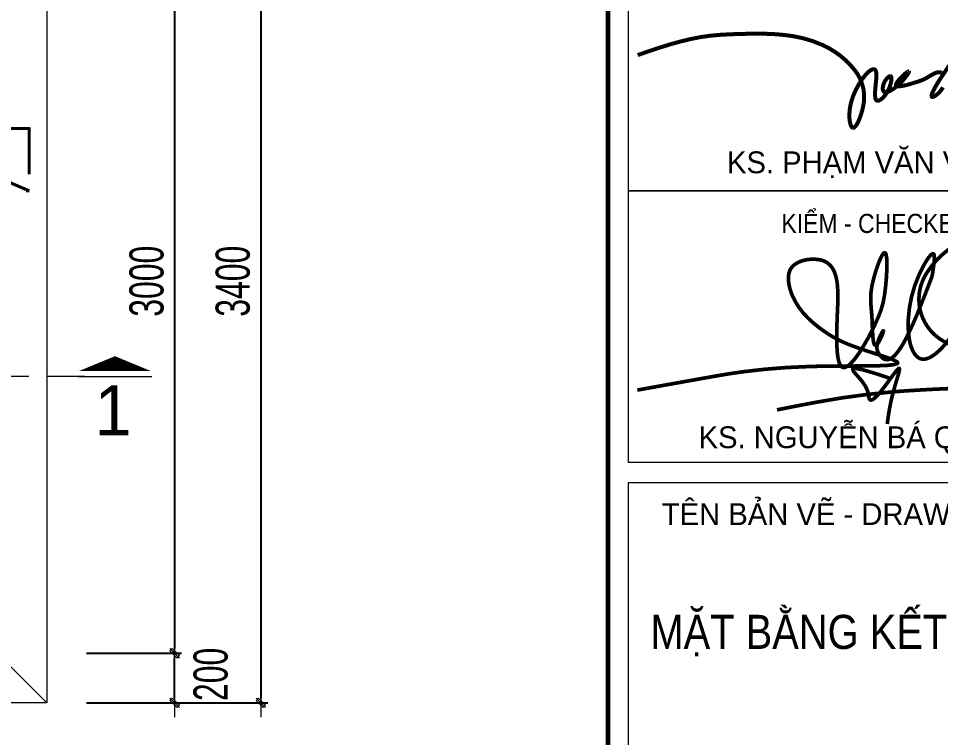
# Model space of a CAD drawing. Header units: millimetres. Extents: x 142758 to 365363, y -504867 to -415100.
# Drawn here: x 262656 to 266373, y -475894 to -472994 of the extents above; entities that cross this region are included whole.
import ezdxf
from ezdxf.enums import TextEntityAlignment as Align

# ---------------------------------------------------------------- set-up
doc = ezdxf.new("R2010")
doc.units = ezdxf.units.MM
doc.header["$LTSCALE"] = 20
doc.header["$MEASUREMENT"] = 0
doc.header["$PDMODE"] = 32
doc.linetypes.add('HIDDEN', pattern=[0.375, 0.25, -0.125])
doc.layers.get('Defpoints').update_dxf_attribs({"color": 1})
doc.layers.add('Khungten_LCDI', color=7, linetype='Continuous')
for name, color, linetype, lineweight in [('LC Dim', 8, 'Continuous', 18), ('LC ISO', 153, 'Continuous', 13), ('LC Khac', 4, 'Continuous', 9), ('LC MANH DUT', 35, 'HIDDEN', 5), ('LC Net dam 1', 30, 'Continuous', 30), ('LC Net dam2', 6, 'Continuous', 40), ('LC Net manh', 16, 'Continuous', 5), ('LC Net thay', 7, 'Continuous', 25), ('LC Text1', 3, 'Continuous', 20)]:
    doc.layers.add(name, color=color, linetype=linetype, lineweight=lineweight)
doc.styles.add('HOATBIF', font='hoatbif.shx', dxfattribs={"width": 0.7})
doc.styles.add('Khungten', font='VHAVAN.TTF', dxfattribs={"width": 0.9, "height": 5000})
doc.styles.add('LC 1', font='VHAVANB.TTF')
doc.styles.add('Title', font='VHBLACK.TTF', dxfattribs={"width": 0.8})
doc.styles.add('VNAVANTH', font='VHAVANB.TTF', dxfattribs={"width": 0.6})
doc.dimstyles.new('MONG', dxfattribs={"dimscale": 50, "dimtxt": 2.5, "dimasz": 0.35, "dimexe": 0.5, "dimexo": 0, "dimgap": 0.8, "dimtad": 1, "dimdec": 0, "dimzin": 0, "dimdsep": 46, "dimtxsty": 'HOATBIF', "dimblk1": 'DOT', "dimblk2": 'DOT', "dimsah": 1, "dimcen": -1, "dimdle": 1, "dimclrd": 256, "dimclre": 256, "dimclrt": 4, "dimadec": 3, "dimazin": 2, "dimtfac": 0.333333, "dimtdec": 0, "dimtix": 1, "dimtmove": 2, "dimatfit": 3, "dimldrblk": 'DOT', "dimfxl": 1, "dimtvp": 0.833333, "dimtolj": 1, "dimtzin": 0, "dimarcsym": 0})

# ---------------------------------------------------------------- blocks, each defined once
blk = doc.blocks.new('NGUYEN BA QUANG')
at = {"layer": 'LC ISO', "const_width": 54}
for points in [[(906, 1114, 0.006821), (929, 1272, 0.011774), (937, 1340, 0.026266), (938, 1394, 0.052103), (935, 1423, 0.076783), (930, 1436, 0.163971), (923, 1442, 0.170042), (914, 1442, 0.080479), (902, 1436, 0.05585), (881, 1417, 0.031056), (847, 1375, 0.025203), (791, 1286, 0.116129), (556, 476, 0.061974), (575, 166, 0.045365), (610, 47, 0.070676), (660, -41, 0.091415), (710, -86, 0.146905), (783, -104, 0.068448), (833, -95, 0.049636), (885, -72, 0.053986), (978, -6, 0.029209), (1056, 69, 0.021304), (1134, 162, 0.025491), (1250, 329, 0.068873), (1561, 1027, 0.01773), (1596, 1171, 0.037697), (1624, 1368, 0.029037), (1623, 1453, 0.04288), (1613, 1525, 0.066726), (1590, 1583, 0.100495), (1556, 1623, 0.111871), (1508, 1644, 0.054631), (1469, 1647, 0.041179), (1426, 1643, 0.04561), (1355, 1623, 0.04967), (1225, 1558, 0.109429), (829, 1164, 0.05047), (753, 1012, 0.368126), (1079, 156, 0.040655), (1223, 90, 0.031441), (1383, 42, 0.023503), (1557, 9, 0.017084), (1742, -10, 0.011936), (1936, -19, 0.009133), (2206, -21, 0.002915), (2480, -16)], [(-3416, -557, -0.001023), (-2231, -345, -0.008385), (-1869, -289, -0.026114), (-905, -212, -0.007166), (-491, -205, 0.001773), (-49, -203, 0.009736), (200, -197, 0.025773), (331, -186, 0.054465), (383, -173, 0.09183), (397, -166, 0.386262), (399, -152, 0.129793), (379, -135, 0.036801), (321, -108, 0.016128), (184, -59, -0.006736), (-183, 62, -0.023924), (-416, 154, -0.046785), (-684, 310, -0.041509), (-918, 503, -0.092678), (-1136, 813, -0.077778), (-1199, 1035, -0.070106), (-1196, 1141, -0.201572), (-1106, 1286, -0.091887), (-982, 1343, -0.118851), (-732, 1351, -0.227561), (-543, 1208, -0.055716), (-508, 1121, -0.035741), (-487, 1019, -0.022757), (-478, 904, -0.018678), (-477, 714, 0.005361), (-493, 294, 0.022501), (-487, 25, 0.024956), (-474, -85, 0.051878), (-451, -169, 0.084004), (-427, -209, 0.302699), (-372, -224, 0.091028), (-331, -204, 0.045769), (-285, -164, 0.031407), (-218, -87, 0.026473), (-114, 66, 0.038878), (124, 530, 0.063388), (207, 831, 0.030377), (243, 1236, 0.019395), (241, 1350, 0.050857), (231, 1429, 0.089259), (221, 1451, 0.446193), (202, 1454, 0.08967), (185, 1438, 0.048315), (156, 1388, 0.024568), (114, 1288, 0.037087), (24, 971, 0.06811), (7, 722, 0.007404), (19, 571, -0.009821), (27, 442, 0.013775), (38, 214, 0.023991), (46, 154, 0.068642), (58, 113, 0.168495), (71, 99, 0.190472), (82, 99, 0.135753), (102, 116, 0.042547), (133, 165, 0.037247), (185, 280, 0.083462), (192, 310, 0.752396), (189, 311, 0.077103), (170, 286, 0.067778), (106, 135, 0.079642), (97, 52, 0.07615), (107, 12, 0.090818), (168, -77, 0.162992), (233, -111, 0.134535), (287, -101, 0.046135), (315, -85, 0.0589), (372, -33, 0.033446), (431, 44, 0.020493), (492, 142, 0.018931), (584, 325, 0.012315), (712, 617, 0.006262), (906, 1114)], [(274, -380, 0.002584), (99, -322, 0.004829), (-9, -289, 0.009549), (-104, -262, 0.02019), (-180, -245, 0.020391), (-210, -242, 0.037792), (-233, -241, 0.083891), (-249, -244, 0.129866), (-256, -250, 0.170647), (-258, -257, 0.074142), (-257, -264, 0.04333), (-253, -271, 0.038982), (-240, -290, 0.018381), (-209, -327, -0.006145), (-155, -388, -0.017161), (-112, -442, -0.029179), (-72, -502, -0.056277), (-39, -577, -0.025416), (-31, -610, -0.003247), (-24, -652, 0.033316), (-18, -677, 0.055631), (-12, -689, 0.087521), (-5, -698, 0.15828), (8, -703, 0.07777), (18, -702, 0.051495), (30, -698, 0.04838), (50, -685, 0.02792), (72, -667, 0.021215), (104, -635, 0.012757), (138, -596, 0.011354), (192, -528, 0.005945), (265, -430, -0.007904), (360, -301, -0.011483), (384, -270, -0.027823), (404, -249, -0.066961), (415, -240, -0.123545), (420, -238, -0.248584), (424, -240, -0.12084), (426, -246, -0.064597), (426, -260, -0.027008), (421, -289, -0.011306), (411, -326, -0.007085), (384, -419, 0.007773), (340, -569, 0.03162), (266, -923, 0.004795), (248, -1055)], [(-1368, -847, -0.004051), (-800, -737, -0.026384), (342, -582, -0.006339), (726, -556, -0.004215), (1111, -537, -0.002629), (1689, -517)]]:
    blk.add_lwpolyline(points, format="xyb", dxfattribs=at)
blk = doc.blocks.new('lcdi fix')
at = {"layer": 'Khungten_LCDI', "color": 5, "lineweight": 60}
blk.add_line((36600, 14650), (36600, -14650), dxfattribs=at)
at = {"layer": 'Khungten_LCDI', "color": 9, "lineweight": 15}
for points in [[(36750, -5526.4), (40450, -5526.4), (40450, -3535.5), (36750, -3535.5)], [(36750, -7517.3), (40450, -7517.3), (40450, -5526.4), (36750, -5526.4)], [(36750, -9983.4), (40450, -9983.4), (40450, -7667.3), (36750, -7667.3)]]:
    blk.add_lwpolyline(points, close=True, dxfattribs=at)
at = {"layer": 'LC ISO', "const_width": 29.4}
for points in [[(36819.7, -4532.4, -0.005589), (36989.1, -4475.2, -0.022453), (37202.6, -4416, -0.038343), (37420.5, -4384.3, -0.012299), (37598.3, -4377, -0.014061), (37777.6, -4376.9, -0.032435), (37955.1, -4393.2, -0.065887), (38168.6, -4456.3, -0.127402), (38413.9, -4647.5, -0.217203), (38473.5, -4901.2, -0.056046), (38440.9, -5010.2, -0.054981), (38418.7, -5051, -0.074917), (38407.7, -5062.4, -0.192631), (38397.5, -5065.7, -0.190426), (38388.5, -5059.9, -0.079856), (38381.1, -5046, -0.067464), (38372, -4999.8, -0.089823), (38386, -4871.7, -0.10427), (38490.7, -4676, -0.05658), (38522.4, -4646.7, -0.102761), (38542.6, -4636.9, -0.411767), (38564.8, -4648.5, -0.072182), (38568.3, -4664.4, -0.042063), (38567.7, -4711.6, 0.006515), (38560.1, -4796.7, 0.050846), (38560.7, -4843.3, 0.084642), (38565.4, -4858.7, 0.316888), (38580.1, -4867.1, 0.10557), (38595, -4861.9, 0.079173), (38621.3, -4840.4, 0.148897), (38678.8, -4717.8, 0.074472), (38678.9, -4696.7, 0.295229), (38672.3, -4687, 0.15701), (38666.2, -4687.7, 0.097298), (38649.9, -4699.8, 0.165018), (38616.5, -4769.1, 0.085117), (38617.4, -4788.6, 0.384735), (38637.5, -4804.4, 0.083003), (38654.7, -4801.1, 0.044183), (38675.2, -4791.7, 0.048448), (38721.7, -4758.5, 0.055197), (38787.7, -4688.2, 0.06223), (38805.8, -4659.3, 0.356145), (38806.3, -4653.1, 0.296448), (38800, -4654.4, 0.057996), (38762.4, -4684.2, 0.048541), (38723, -4728.3, 0.086608), (38713.9, -4746.2, 0.314867), (38716.8, -4757.1, 0.149234), (38730.8, -4761, 0.047589), (38752.9, -4759.5, 0.030742), (38810.2, -4746.3, 0.010919), (38887.9, -4722.1, 0.058476), (38947, -4694.1, -0.021304), (38991.3, -4668.6, -0.046344), (39012.9, -4660.1, -0.096698), (39032.5, -4658.2, -0.153723), (39049, -4665.4, -0.103714), (39061.2, -4682.2, -0.235546)], [(39056.8, -4769, -0.124446), (39000, -4830.6, -0.115248), (38981.2, -4838.9, -0.439421), (38973.6, -4834, -0.101123), (38974.3, -4824.1, -0.053735), (38987.4, -4791.5, -0.025453), (39028.9, -4719.6, -0.033469), (39248, -4420.5, -0.059013)]]:
    blk.add_lwpolyline(points, format="xyb", dxfattribs=at)
at = {"layer": 'LC Net dam 1', "xscale": 0.4999999956119037, "yscale": 0.4999999956119037, "zscale": 0.4999999956119037}
blk.add_blockref('NGUYEN BA QUANG', (38524.8, -6709.6), dxfattribs=at)
at = {"color": 7}
for s, style, p in [('ks. ph¹m v¨n viªn', 'VNAVANTH', (38514.7, -5398.7)), ('ks. nguyÔn b¸ quang', 'VNAVANTH', (38520.4, -7414.1)), ('tªn b¶n vÏ - drawing title', 'Khungten', (38565.6, -7977.2))]:
    blk.add_text(s, height=160, dxfattribs=dict(at, style=style)).set_placement(p, align=Align.CENTER)
at = {"color": 7, "style": 'Khungten', "width": 0.9}
blk.add_text('kiÓm - checker', height=140, dxfattribs=at).set_placement((38565.6, -5836.3), align=Align.CENTER)
at = {"color": 7, "style": 'Khungten', "width": 0.8}
for tag, p in [('REVISION', (39498.8, -10746.3)), ('NGAYHT', (39546.1, -11609.4))]:
    blk.add_attdef(tag, text='', height=200, dxfattribs=at).set_placement(p, align=Align.CENTER)
at = {"layer": 'LC Text1', "style": 'Title', "width": 1.485915}
for tag, p, p2 in [('TENBANVE1', (36912.7, -8885.8), (40339.1, -8885.8)), ('TENBANVE2', (36912.7, -9562.5), (40339.1, -9562.5))]:
    blk.add_attdef(tag, text='', height=250, dxfattribs=at).set_placement(p, p2, align=Align.FIT)
at = {"layer": 'LC Text1', "style": 'Title', "width": 0.7}
blk.add_attdef('SOBANVE', text='', height=250, dxfattribs=at).set_placement((39562, -13896.2), align=Align.CENTER)
blk = doc.blocks.new('DOT')
at = {"layer": 'LC Dim'}
blk.add_line((-3, 0), (3, 0), dxfattribs=at)
at = {"layer": 'LC Dim', "color": 4}
blk.add_line((-1, -1), (1, 1), dxfattribs=at)
blk.add_lwpolyline([(0.5, 1), (-1, -0.5), (-0.5, -1), (1, 0.5)], close=True, dxfattribs=at)
blk = doc.blocks.new('*D272')
at = {"layer": 'Defpoints', "color": 0, "ltscale": 2, "transparency": 16777216}
for p in [(262930.1, -475553.9), (263285.7, -475553.9), (262930.1, -475753.9)]:
    blk.add_point(p, dxfattribs=at)
at = {"layer": 'LC Dim', "lineweight": -2, "ltscale": 2, "transparency": 16777216}
for p, q in [((262930.1, -475553.9), (263313.2, -475553.9)), ((263285.7, -475734.6), (263285.7, -475573.1)), ((262930.1, -475753.9), (263313.2, -475753.9))]:
    blk.add_line(p, q, dxfattribs=at)
at = {"layer": 'LC Dim', "lineweight": -2, "ltscale": 2, "transparency": 16777216, "xscale": 19.25, "yscale": 19.25, "zscale": 19.25}
for p, rotation in [((263285.7, -475553.9), 90), ((263285.7, -475753.9), 270)]:
    blk.add_blockref('DOT', p, dxfattribs=dict(at, rotation=rotation))
at = {"layer": 'LC Dim', "color": 4, "ltscale": 2, "transparency": 16777216, "insert": (263431.3, -475639), "char_height": 137.5, "attachment_point": 5, "rotation": 90, "style": 'HOATBIF'}
blk.add_mtext('\\A1;200', dxfattribs=at)
blk = doc.blocks.new('_Dot')
at = {"color": 0, "linetype": 'ByBlock', "lineweight": -2}
blk.add_line((-0.5, 0), (-1, 0), dxfattribs=at)
at = {"color": 0, "linetype": 'ByBlock', "const_width": 0.5}
blk.add_lwpolyline([(-0.25, 0, 1), (0.25, 0, 1)], format="xyb", close=True, dxfattribs=at)
blk = doc.blocks.new('*D273')
at = {"layer": 'Defpoints', "color": 0, "ltscale": 2, "transparency": 16777216}
for p in [(262930.1, -472353.9), (262930.1, -475753.9), (263633.2, -475753.9)]:
    blk.add_point(p, dxfattribs=at)
at = {"layer": 'LC Dim', "lineweight": -2, "ltscale": 2, "transparency": 16777216}
for p, q in [((262930.1, -472353.9), (263660.7, -472353.9)), ((263633.2, -472373.1), (263633.2, -475734.6)), ((262930.1, -475753.9), (263660.7, -475753.9))]:
    blk.add_line(p, q, dxfattribs=at)
at = {"layer": 'LC Dim', "lineweight": -2, "ltscale": 2, "transparency": 16777216, "xscale": 19.25, "yscale": 19.25, "zscale": 19.25}
for p, rotation in [((263633.2, -472353.9), 90), ((263633.2, -475753.9), 270)]:
    blk.add_blockref('DOT', p, dxfattribs=dict(at, rotation=rotation))
at = {"layer": 'LC Dim', "color": 4, "ltscale": 2, "transparency": 16777216, "insert": (263520.5, -474053.9), "char_height": 137.5, "attachment_point": 5, "rotation": 90, "style": 'HOATBIF'}
blk.add_mtext('\\A1;3400', dxfattribs=at)
blk = doc.blocks.new('*D276')
at = {"layer": 'Defpoints', "color": 0, "ltscale": 2, "transparency": 16777216}
for p in [(262930.1, -472553.9), (262930.1, -475553.9), (263285.7, -475553.9)]:
    blk.add_point(p, dxfattribs=at)
at = {"layer": 'LC Dim', "lineweight": -2, "ltscale": 2, "transparency": 16777216}
for p, q in [((262930.1, -472553.9), (263313.2, -472553.9)), ((263285.7, -472573.1), (263285.7, -475534.6)), ((262930.1, -475553.9), (263313.2, -475553.9))]:
    blk.add_line(p, q, dxfattribs=at)
at = {"layer": 'LC Dim', "lineweight": -2, "ltscale": 2, "transparency": 16777216, "xscale": 19.25, "yscale": 19.25, "zscale": 19.25}
for p, rotation in [((263285.7, -472553.9), 90), ((263285.7, -475553.9), 270)]:
    blk.add_blockref('DOT', p, dxfattribs=dict(at, rotation=rotation))
at = {"layer": 'LC Dim', "color": 4, "ltscale": 2, "transparency": 16777216, "insert": (263173, -474053.9), "char_height": 137.5, "attachment_point": 5, "rotation": 90, "style": 'HOATBIF'}
blk.add_mtext('\\A1;3000', dxfattribs=at)

msp = doc.modelspace()

# ---------------------------------------------------------------- linework, layer by layer
at = {"layer": 'LC Khac', "color": 1, "ltscale": 2}
msp.add_line((262896.3, -474438.1), (263193.5, -474438.1), dxfattribs=at)
msp.add_lwpolyline([(263044.9, -474356.1, 0, 288.6, 0), (263044.9, -474415.7, 168.3, 168.3, 0)], format="xyseb", dxfattribs=at)
at = {"layer": 'LC MANH DUT', "ltscale": 30}
msp.add_line((262923.3, -474438.1), (256609.5, -474438.1), dxfattribs=at)
at = {"layer": 'LC Net dam2'}
msp.add_lwpolyline([(256836.5, -473621.9), (256836.5, -473438), (262699.4, -473438), (262699.4, -473621.9)], dxfattribs=at)
at = {"layer": 'LC Net dam2', "linetype": 'HIDDEN', "ltscale": 30}
msp.add_lwpolyline([(256919.9, -473647), (256836.5, -473689.8), (262699.4, -473689.8), (262613.9, -473652.9)], dxfattribs=at)
at = {"layer": 'LC Net manh'}
msp.add_line((262569.8, -475553.9), (262769.8, -475753.9), dxfattribs=at)
msp.add_lwpolyline([(262769.8, -472353.9), (262769.8, -475753.9), (256769.8, -475753.9), (256769.8, -472353.9)], close=True, dxfattribs=at)

# ---------------------------------------------------------------- block references
at = {"layer": 'LC Net thay'}
ref = msp.add_blockref('lcdi fix', (244901.3, -470649.3), dxfattribs=dict(at, xscale=0.55, yscale=0.55, zscale=0.55))
ref.add_attrib('TENBANVE1', 'MÆT B»NG kÕt cÊu bÓ ', dxfattribs={"layer": 'LC Text1', "height": 137.5, "style": 'Title', "width": 0.743611}).set_placement((265203.3, -475536.4), (267087.9, -475536.4), align=Align.FIT)

# ---------------------------------------------------------------- texts
at = {"ltscale": 2, "style": 'LC 1'}
msp.add_attdef('1', text='d', height=202, dxfattribs=at).set_placement((263037.3, -474574.1), align=Align.MIDDLE_CENTER)

# ---------------------------------------------------------------- dimensions: what is measured, and where the dimension line sits
at = {"layer": 'LC Dim', "ltscale": 2}
for base, p1, p2, picture, middle in [((263633.2, -475753.9), (262930.1, -472353.9), (262930.1, -475753.9), '*D273', (263520.5, -474053.9)), ((263285.7, -475553.9), (262930.1, -472553.9), (262930.1, -475553.9), '*D276', (263173, -474053.9))]:
    dim = msp.add_linear_dim(base=base, p1=p1, p2=p2, angle=90, dimstyle='MONG', override={"dimscale": 55}, dxfattribs=at)
    dim.commit()
    dim.dimension.update_dxf_attribs({"geometry": picture, "text_midpoint": middle})
dim = msp.add_linear_dim(base=(263285.7, -475553.9), p1=(262930.1, -475753.9), p2=(262930.1, -475553.9), angle=270, dimstyle='MONG', override={"dimscale": 55}, dxfattribs=at)
dim.commit()
dim.dimension.update_dxf_attribs({"geometry": '*D272', "text_midpoint": (263431.3, -475639), "dimtype": 160})

doc.saveas('drawing.dxf')
